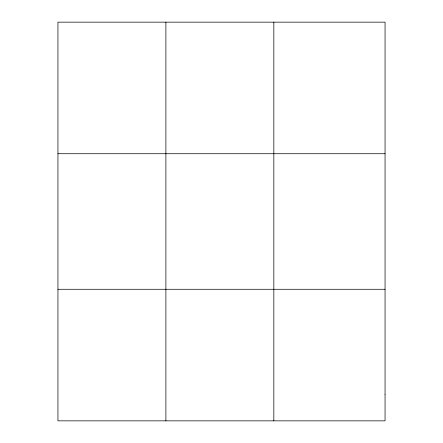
<?xml version="1.0" encoding="UTF-8"?>
<svg xmlns="http://www.w3.org/2000/svg" width="443" height="443" viewBox="0 0 443 443"><rect width="100%" height="100%" fill="white"/><g stroke="black" fill="none" stroke-linecap="round" stroke-linejoin="round"><path stroke-width="0.66" d="M165.892 420.85L165.892 22.15M273.835 420.85L273.835 22.15M57.944 153.721L385.056 153.721M57.944 289.279L385.056 289.279M385.056 394.536L385.056 420.85L57.944 420.85L57.944 22.15L385.056 22.15L385.056 394.536"/></g></svg>
